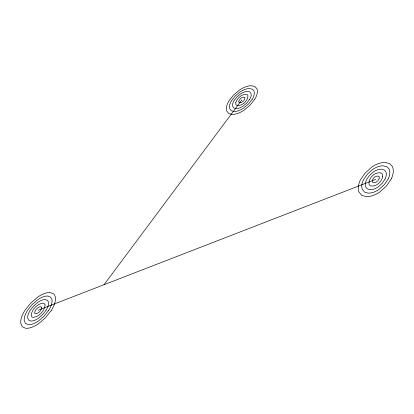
<?xml version="1.0" encoding="UTF-8"?>
<svg xmlns="http://www.w3.org/2000/svg" width="414" height="414" viewBox="0 0 414 414"><rect width="100%" height="100%" fill="white"/><g stroke="black" fill="none" stroke-linecap="round" stroke-linejoin="round"><path stroke-width="0.62" d="M104.049 284.692L241.874 99.94M38.135 310.241L375.777 179.365M238.847 101.151L238.842 102.123L239.256 102.646C241.936 103.174 245.036 100.426 244.907 97.699L244.493 97.238C242.014 96.7 239.685 98.982 238.847 101.151M235.814 102.361L235.804 104.307L236.627 105.363C241.988 106.424 248.203 100.918 247.934 95.463L247.101 94.547C242.143 93.476 237.496 98.03 235.814 102.361M45.1 305.004C44.526 311.007 39.211 316.643 33.213 317.419L31.78 316.803L31.174 315.339C31.857 309.429 37.1 303.907 43.025 303.12L44.458 303.716L45.1 305.004M41.623 307.623C41.328 310.619 38.678 313.434 35.676 313.822L34.962 313.517L34.657 312.787C34.993 309.832 37.617 307.064 40.582 306.676L41.302 306.976L41.623 307.623M382.743 176.664C381.501 181.922 375.902 187.428 370.214 185.746L369.081 184.432C367.922 178.175 375.136 171.329 381.31 173.021L382.438 174.17L382.743 176.664M379.26 178.015C378.634 180.639 375.84 183.386 372.998 182.553L372.429 181.896C371.839 178.765 375.462 175.334 378.546 176.188L379.11 176.768L379.26 178.015M391.292 178.822L386.614 185.793L380.114 191.744A26.227 21.792 -7 0 1 373.531 195.304A16.881 14.107 -6.3 0 1 366.462 196.64L361.805 195.387L358.995 192.06A17.046 14.278 -5 0 1 358.405 186.098A26.91 22.496 -3.9 0 1 360.439 179.904L365.143 173.057L371.539 167.277A26.894 22.372 -3.7 0 1 377.966 163.799A17.021 14.086 -4.5 0 1 384.906 162.438L389.548 163.577L392.394 166.402A17.88 14.769 -5.8 0 1 393.202 172.612A26.211 21.678 -6.7 0 1 391.292 178.822M385.061 179.039L382.257 183.211L378.365 186.755A15.81 13.144 -6.4 0 1 374.437 188.882A10.143 8.461 -5.9 0 1 370.209 189.69L367.42 188.95L365.722 186.973A10.205 8.523 -5.2 0 1 365.35 183.407A16.058 13.393 -4.5 0 1 366.556 179.692L369.371 175.567L373.226 172.079A16.048 13.351 -4.4 0 1 377.097 169.983A10.195 8.456 -4.9 0 1 381.278 169.171L384.063 169.864L385.76 171.577A10.759 8.911 -5.6 0 1 386.226 175.313A15.804 13.103 -6.2 0 1 385.061 179.039M388.172 178.931L384.43 184.499L379.24 189.245A21.031 17.481 -6.7 0 1 373.987 192.086A13.517 11.281 -6.1 0 1 368.341 193.157L364.615 192.163L362.364 189.514A13.621 11.395 -5.1 0 1 361.877 184.753A21.466 17.926 -4.2 0 1 363.492 179.795L367.254 174.31L372.383 169.673A21.456 17.849 -4 0 1 377.532 166.883A13.605 11.271 -4.7 0 1 383.095 165.797L386.811 166.718L389.082 168.984A14.324 11.846 -5.7 0 1 389.714 173.963A21.021 17.404 -6.5 0 1 388.172 178.931M254.869 99.055L250.299 104.933L244.312 110.015A22.672 17.347 -21 0 1 238.485 113.136A14.568 11.219 -20.9 0 1 232.466 114.44L228.699 113.545L226.665 110.885A14.671 11.359 -20.4 0 1 226.732 105.989A23.086 17.916 -19.7 0 1 229.02 100.814L233.594 95.029L239.494 90.066A23.06 17.843 -19.4 0 1 245.197 87.012A14.625 11.245 -19.5 0 1 251.122 85.698L254.889 86.51L256.99 88.767A15.411 11.783 -20.1 0 1 257.063 93.874A22.641 17.279 -20.6 0 1 254.869 99.055M249.652 99.412L246.915 102.926L243.328 105.963A13.646 10.464 -20.7 0 1 239.851 107.826A8.746 6.733 -20.6 0 1 236.249 108.608L233.988 108.08L232.761 106.496A8.782 6.784 -20.3 0 1 232.787 103.572A13.797 10.671 -19.9 0 1 234.148 100.467L236.891 96.985L240.441 93.994A13.786 10.645 -19.7 0 1 243.877 92.151A8.766 6.743 -19.8 0 1 247.443 91.365L249.704 91.861L250.956 93.228A9.268 7.105 -20.1 0 1 250.982 96.302A13.636 10.438 -20.5 0 1 249.652 99.412M252.261 99.231L248.602 103.93L243.82 107.987A18.164 13.916 -20.8 0 1 239.168 110.476A11.659 8.973 -20.8 0 1 234.36 111.521L231.348 110.807L229.718 108.691A11.727 9.067 -20.4 0 1 229.76 104.778A18.433 14.278 -19.8 0 1 231.581 100.643L235.24 96.001L239.965 92.027A18.413 14.231 -19.5 0 1 244.539 89.579A11.695 8.994 -19.6 0 1 249.285 88.524L252.297 89.181L253.973 90.997A12.342 9.45 -20.1 0 1 254.02 95.091A18.149 13.869 -20.6 0 1 252.261 99.231M51.289 310.448L45.519 317.693L38.492 323.738A25.854 20.208 -47.5 0 1 32.033 327.226A16.653 13.062 -48.2 0 1 25.751 328.297L22.175 326.718L20.7 323.008A16.772 13.248 -48.7 0 1 21.782 316.581A26.346 20.964 -48.7 0 1 25.13 310.034L30.89 302.929L37.788 297.045A26.237 20.928 -48.2 0 1 44.101 293.645A16.601 13.191 -47.4 0 1 50.28 292.538L53.877 293.997L55.512 297.174A17.497 13.797 -47 0 1 54.539 303.881A25.751 20.177 -47 0 1 51.289 310.448M46.011 310.365L42.549 314.697L38.347 318.304A15.556 12.208 -47.6 0 1 34.491 320.384A9.983 7.856 -48.1 0 1 30.734 321.031L28.587 320.1L27.691 317.89A10.029 7.918 -48.3 0 1 28.318 314.05A15.732 12.477 -48.3 0 1 30.315 310.117L33.772 305.837L37.928 302.287A15.696 12.467 -48 0 1 41.731 300.238A9.967 7.897 -47.6 0 1 45.452 299.581L47.605 300.466L48.578 302.391A10.536 8.311 -47.3 0 1 47.972 306.427A15.52 12.197 -47.3 0 1 46.011 310.365M48.645 310.407L44.034 316.192L38.419 321.016A20.71 16.224 -47.6 0 1 33.265 323.795A13.315 10.459 -48.1 0 1 28.245 324.659L25.383 323.406L24.198 320.446A13.393 10.578 -48.5 0 1 25.047 315.318A21.026 16.705 -48.5 0 1 27.717 310.076L32.328 304.383L37.855 299.664A20.959 16.679 -48.1 0 1 42.921 296.936A13.284 10.541 -47.5 0 1 47.874 296.051L50.746 297.226L52.045 299.783A14.024 11.059 -47.2 0 1 51.258 305.154A20.643 16.198 -47.2 0 1 48.645 310.407"/></g></svg>
